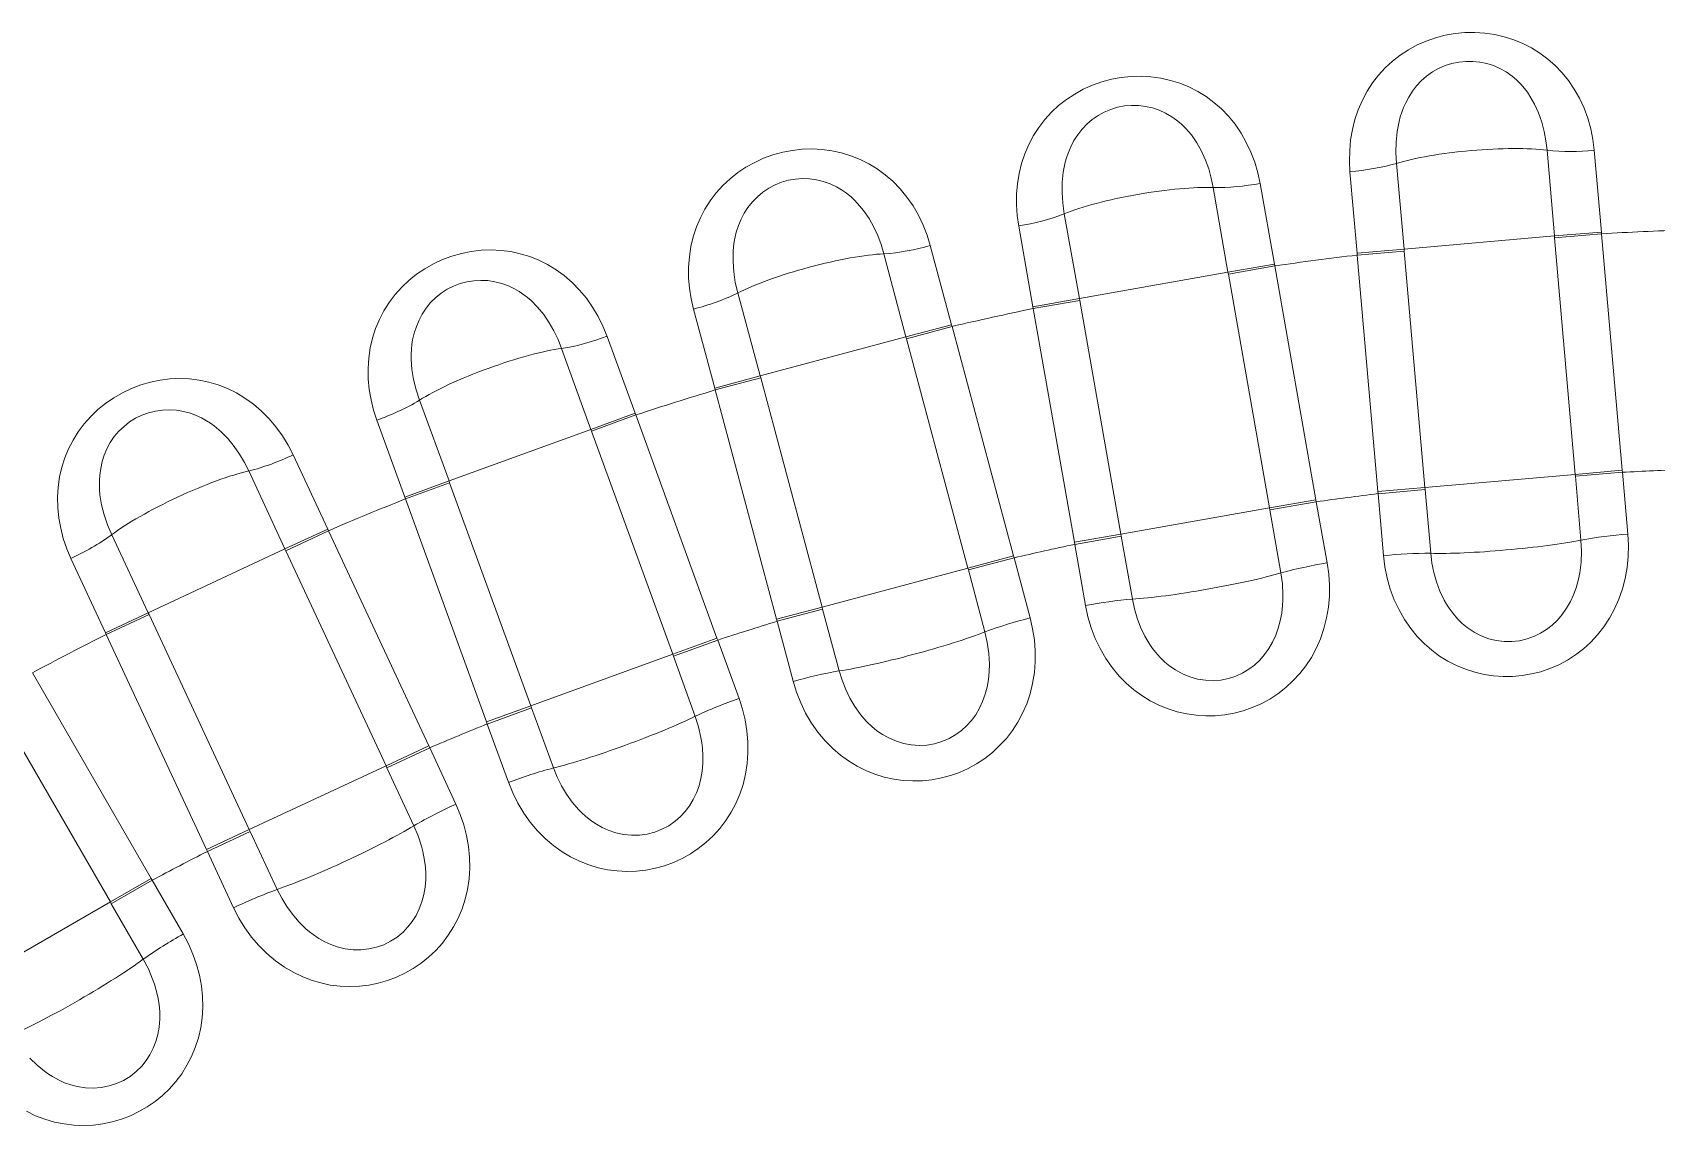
# Model space of a CAD drawing. Extents: x 407 to 892, y -26 to 445.
# Drawn here: x 768.59 to 782.16, y 188.6 to 197.73 of the extents above; entities that cross this region are included whole.
import ezdxf

# ---------------------------------------------------------------- set-up
doc = ezdxf.new("R2010")
doc.units = 0
doc.header["$LTSCALE"] = 7
doc.header["$MEASUREMENT"] = 0
doc.layers.add('8', color=251, linetype='CONTINUOUS', lineweight=15)

msp = doc.modelspace()

# ---------------------------------------------------------------- linework, layer by layer
at = {"layer": '8', "lineweight": 13, "ltscale": 0.01795}
for p, q in [((780.048, 195.925), (779.984, 196.64)), ((778.454, 196.439), (778.577, 195.731)), ((777.335, 195.512), (777.209, 196.219)), ((775.702, 195.885), (775.886, 195.191)), ((774.668, 194.865), (774.481, 195.558)), ((773.008, 195.094), (773.253, 194.418)), ((772.068, 193.987), (771.821, 194.661)), ((770.395, 194.071), (770.697, 193.419)), ((769.554, 192.886), (769.249, 193.536))]:
    msp.add_line(p, q, dxfattribs=at)
at = {"layer": '8', "lineweight": 13, "ltscale": 0.017949}
msp.add_line((781.243, 196.75), (781.304, 196.035), dxfattribs=at)
at = {"layer": '8', "lineweight": 13, "ltscale": 0.017124}
for p, q in [((781.637, 196.75), (781.697, 196.067)), ((778.846, 196.472), (778.965, 195.798))]:
    msp.add_line(p, q, dxfattribs=at)
at = {"layer": '8', "lineweight": 13, "ltscale": 0.017125}
for p, q in [((779.656, 195.889), (779.596, 196.571)), ((776.947, 195.442), (776.829, 196.117)), ((776.089, 195.953), (776.267, 195.291)), ((774.288, 194.761), (774.111, 195.423)), ((773.389, 195.195), (773.624, 194.552)), ((771.698, 193.851), (771.464, 194.494)), ((770.765, 194.205), (771.055, 193.584)), ((769.197, 192.718), (768.908, 193.339))]:
    msp.add_line(p, q, dxfattribs=at)
at = {"layer": '8', "lineweight": 13, "ltscale": 0.031529}
for p, q in [((781.304, 196.035), (780.048, 195.925)), ((775.886, 195.191), (774.668, 194.865)), ((781.479, 194.042), (780.222, 193.933)), ((778.924, 193.762), (777.682, 193.543)), ((776.404, 193.259), (775.186, 192.933)), ((773.937, 192.539), (772.752, 192.108)), ((771.542, 191.607), (770.399, 191.074)), ((769.238, 190.469), (768.145, 189.838))]:
    msp.add_line(p, q, dxfattribs=at)
at = {"layer": '8', "lineweight": 13, "ltscale": 0.009852}
for p, q in [((781.304, 196.035), (781.697, 196.067)), ((780.048, 195.925), (779.656, 195.889)), ((778.577, 195.731), (778.965, 195.798)), ((777.335, 195.512), (776.947, 195.442)), ((775.886, 195.191), (776.267, 195.291)), ((774.668, 194.865), (774.288, 194.761)), ((781.48, 194.026), (781.873, 194.059)), ((780.224, 193.916), (779.831, 193.88)), ((769.554, 192.886), (769.197, 192.718)), ((773.943, 192.523), (774.313, 192.657)), ((769.246, 190.454), (769.588, 190.651))]:
    msp.add_line(p, q, dxfattribs=at)
at = {"layer": '8', "lineweight": 13, "ltscale": 0.000417412}
for p, q in [((781.306, 196.018), (781.304, 196.035)), ((780.05, 195.908), (780.048, 195.925))]:
    msp.add_line(p, q, dxfattribs=at)
at = {"layer": '8', "lineweight": 13, "ltscale": 0.009853}
for p, q in [((781.306, 196.018), (781.698, 196.053)), ((780.05, 195.908), (779.657, 195.874)), ((778.58, 195.715), (778.968, 195.783)), ((777.338, 195.496), (776.95, 195.427)), ((775.89, 195.175), (776.271, 195.277)), ((774.672, 194.849), (774.292, 194.747)), ((773.258, 194.403), (773.629, 194.538)), ((781.479, 194.042), (781.871, 194.077)), ((772.073, 193.971), (771.703, 193.837)), ((780.222, 193.933), (779.83, 193.898)), ((778.924, 193.762), (779.312, 193.83)), ((778.927, 193.745), (779.315, 193.813)), ((770.704, 193.404), (771.061, 193.571)), ((777.682, 193.543), (777.294, 193.474)), ((777.685, 193.526), (777.297, 193.457)), ((776.404, 193.259), (776.784, 193.361)), ((776.408, 193.243), (776.789, 193.344)), ((769.561, 192.871), (769.204, 192.705)), ((775.186, 192.933), (774.805, 192.831)), ((775.19, 192.916), (774.81, 192.814)), ((773.937, 192.539), (774.307, 192.674)), ((772.752, 192.108), (772.381, 191.973)), ((772.758, 192.092), (772.387, 191.956)), ((771.542, 191.607), (771.899, 191.773)), ((771.549, 191.591), (771.907, 191.757)), ((770.399, 191.074), (770.042, 190.907)), ((770.406, 191.058), (770.049, 190.891)), ((769.238, 190.469), (769.579, 190.666))]:
    msp.add_line(p, q, dxfattribs=at)
at = {"layer": '8', "lineweight": 13, "ltscale": 0.049583}
for p, q in [((781.479, 194.042), (781.306, 196.018)), ((780.05, 195.908), (780.222, 193.933)), ((778.924, 193.762), (778.58, 195.715)), ((779.312, 193.83), (778.968, 195.783)), ((776.95, 195.427), (777.294, 193.474)), ((776.404, 193.259), (775.89, 195.175)), ((774.672, 194.849), (775.186, 192.933)), ((774.307, 192.674), (773.629, 194.538)), ((773.937, 192.539), (773.258, 194.403)), ((771.703, 193.837), (772.381, 191.973)), ((771.542, 191.607), (770.704, 193.404)), ((769.204, 192.705), (770.042, 190.907)), ((769.579, 190.666), (768.587, 192.384)), ((769.238, 190.469), (768.246, 192.187))]:
    msp.add_line(p, q, dxfattribs=at)
at = {"layer": '8', "lineweight": 13, "ltscale": 0.000371545}
msp.add_line((781.698, 196.053), (781.697, 196.067), dxfattribs=at)
at = {"layer": '8', "lineweight": 13, "ltscale": 0.049582}
for p, q in [((781.871, 194.077), (781.698, 196.053)), ((779.657, 195.874), (779.83, 193.898)), ((777.338, 195.496), (777.682, 193.543)), ((776.784, 193.361), (776.271, 195.277)), ((774.292, 194.747), (774.805, 192.831)), ((772.073, 193.971), (772.752, 192.108)), ((771.899, 191.773), (771.061, 193.571)), ((769.561, 192.871), (770.399, 191.074))]:
    msp.add_line(p, q, dxfattribs=at)
at = {"layer": '8', "lineweight": 13, "ltscale": 0.000371345}
msp.add_line((779.657, 195.874), (779.656, 195.889), dxfattribs=at)
at = {"layer": '8', "lineweight": 13, "ltscale": 0.03153}
for p, q in [((778.577, 195.731), (777.335, 195.512)), ((773.253, 194.418), (772.068, 193.987)), ((770.697, 193.419), (769.554, 192.886))]:
    msp.add_line(p, q, dxfattribs=at)
at = {"layer": '8', "lineweight": 13, "ltscale": 0.000416811}
msp.add_line((778.58, 195.715), (778.577, 195.731), dxfattribs=at)
at = {"layer": '8', "lineweight": 13, "ltscale": 0.000371291}
msp.add_line((778.968, 195.783), (778.965, 195.798), dxfattribs=at)
at = {"layer": '8', "lineweight": 13, "ltscale": 0.000371025}
msp.add_line((776.95, 195.427), (776.947, 195.442), dxfattribs=at)
at = {"layer": '8', "lineweight": 13, "ltscale": 0.000417696}
msp.add_line((777.338, 195.496), (777.335, 195.512), dxfattribs=at)
at = {"layer": '8', "lineweight": 13, "ltscale": 0.000371442}
msp.add_line((776.271, 195.277), (776.267, 195.291), dxfattribs=at)
at = {"layer": '8', "lineweight": 13, "ltscale": 0.000416948}
msp.add_line((775.89, 195.175), (775.886, 195.191), dxfattribs=at)
at = {"layer": '8', "lineweight": 13, "ltscale": 0.000370851}
msp.add_line((774.292, 194.747), (774.288, 194.761), dxfattribs=at)
at = {"layer": '8', "lineweight": 13, "ltscale": 0.000417146}
msp.add_line((774.672, 194.849), (774.668, 194.865), dxfattribs=at)
at = {"layer": '8', "lineweight": 13, "ltscale": 0.009851}
for p, q in [((773.253, 194.418), (773.624, 194.552)), ((772.068, 193.987), (771.698, 193.851)), ((770.697, 193.419), (771.055, 193.584))]:
    msp.add_line(p, q, dxfattribs=at)
at = {"layer": '8', "lineweight": 13, "ltscale": 0.00037076}
msp.add_line((773.629, 194.538), (773.624, 194.552), dxfattribs=at)
at = {"layer": '8', "lineweight": 13, "ltscale": 0.000417037}
msp.add_line((773.258, 194.403), (773.253, 194.418), dxfattribs=at)
at = {"layer": '8', "lineweight": 13, "ltscale": 0.000445666}
msp.add_line((781.873, 194.059), (781.871, 194.077), dxfattribs=at)
at = {"layer": '8', "lineweight": 13, "ltscale": 0.000417559}
msp.add_line((772.073, 193.971), (772.068, 193.987), dxfattribs=at)
at = {"layer": '8', "lineweight": 13, "ltscale": 0.000424319}
msp.add_line((780.222, 193.933), (780.224, 193.916), dxfattribs=at)
at = {"layer": '8', "lineweight": 13, "ltscale": 0.000424252}
msp.add_line((781.48, 194.026), (781.479, 194.042), dxfattribs=at)
at = {"layer": '8', "lineweight": 13, "ltscale": 0.013374}
for p, q in [((781.48, 194.026), (781.526, 193.493)), ((780.271, 193.383), (780.224, 193.916)), ((778.927, 193.745), (779.019, 193.218)), ((777.779, 192.999), (777.685, 193.526)), ((776.408, 193.243), (776.546, 192.726)), ((775.329, 192.4), (775.19, 192.916)), ((773.943, 192.523), (774.125, 192.02)), ((772.941, 191.589), (772.758, 192.092)), ((771.549, 191.591), (771.775, 191.106)), ((770.633, 190.574), (770.406, 191.058)), ((769.246, 190.454), (769.513, 189.991))]:
    msp.add_line(p, q, dxfattribs=at)
at = {"layer": '8', "lineweight": 13, "ltscale": 0.012961}
for p, q in [((781.873, 194.059), (781.918, 193.543)), ((779.315, 193.813), (779.406, 193.302)), ((779.876, 193.364), (779.831, 193.88)), ((777.387, 192.946), (777.297, 193.457)), ((776.789, 193.344), (776.924, 192.843)), ((774.943, 192.313), (774.81, 192.814)), ((772.565, 191.469), (772.387, 191.956)), ((771.907, 191.757), (772.126, 191.287)), ((770.268, 190.421), (770.049, 190.891)), ((769.588, 190.651), (769.847, 190.202))]:
    msp.add_line(p, q, dxfattribs=at)
at = {"layer": '8', "lineweight": 13, "ltscale": 0.000370693}
msp.add_line((771.703, 193.837), (771.698, 193.851), dxfattribs=at)
at = {"layer": '8', "lineweight": 13, "ltscale": 0.000445406}
msp.add_line((779.315, 193.813), (779.312, 193.83), dxfattribs=at)
at = {"layer": '8', "lineweight": 13, "ltscale": 0.0004458}
msp.add_line((779.83, 193.898), (779.831, 193.88), dxfattribs=at)
at = {"layer": '8', "lineweight": 13, "ltscale": 0.000424458}
msp.add_line((778.927, 193.745), (778.924, 193.762), dxfattribs=at)
at = {"layer": '8', "lineweight": 13, "ltscale": 0.000370987}
msp.add_line((771.061, 193.571), (771.055, 193.584), dxfattribs=at)
at = {"layer": '8', "lineweight": 13, "ltscale": 0.00042459}
msp.add_line((777.682, 193.543), (777.685, 193.526), dxfattribs=at)
at = {"layer": '8', "lineweight": 13, "ltscale": 0.000417123}
msp.add_line((770.704, 193.404), (770.697, 193.419), dxfattribs=at)
at = {"layer": '8', "lineweight": 13, "ltscale": 0.000445539}
msp.add_line((777.294, 193.474), (777.297, 193.457), dxfattribs=at)
at = {"layer": '8', "lineweight": 13, "ltscale": 0.000424713}
msp.add_line((776.408, 193.243), (776.404, 193.259), dxfattribs=at)
at = {"layer": '8', "lineweight": 13, "ltscale": 0.00044619}
msp.add_line((776.789, 193.344), (776.784, 193.361), dxfattribs=at)
at = {"layer": '8', "lineweight": 13, "ltscale": 0.000417768}
msp.add_line((769.561, 192.871), (769.554, 192.886), dxfattribs=at)
at = {"layer": '8', "lineweight": 13, "ltscale": 0.000424371}
msp.add_line((775.186, 192.933), (775.19, 192.916), dxfattribs=at)
at = {"layer": '8', "lineweight": 13, "ltscale": 0.000371403}
msp.add_line((769.204, 192.705), (769.197, 192.718), dxfattribs=at)
at = {"layer": '8', "lineweight": 13, "ltscale": 0.000445651}
msp.add_line((774.805, 192.831), (774.81, 192.814), dxfattribs=at)
at = {"layer": '8', "lineweight": 13, "ltscale": 0.000445521}
msp.add_line((774.313, 192.657), (774.307, 192.674), dxfattribs=at)
at = {"layer": '8', "lineweight": 13, "ltscale": 0.012962}
msp.add_line((774.313, 192.657), (774.491, 192.17), dxfattribs=at)
at = {"layer": '8', "lineweight": 13, "ltscale": 0.000424532}
msp.add_line((773.943, 192.523), (773.937, 192.539), dxfattribs=at)
at = {"layer": '8', "lineweight": 13, "ltscale": 0.000424794}
msp.add_line((772.752, 192.108), (772.758, 192.092), dxfattribs=at)
at = {"layer": '8', "lineweight": 13, "ltscale": 0.000445782}
msp.add_line((772.381, 191.973), (772.387, 191.956), dxfattribs=at)
at = {"layer": '8', "lineweight": 13, "ltscale": 0.000446113}
msp.add_line((771.907, 191.757), (771.899, 191.773), dxfattribs=at)
at = {"layer": '8', "lineweight": 13, "ltscale": 0.000424266}
msp.add_line((771.549, 191.591), (771.542, 191.607), dxfattribs=at)
at = {"layer": '8', "lineweight": 13, "ltscale": 0.000424589}
msp.add_line((770.399, 191.074), (770.406, 191.058), dxfattribs=at)
at = {"layer": '8', "lineweight": 13, "ltscale": 0.000445422}
msp.add_line((770.042, 190.907), (770.049, 190.891), dxfattribs=at)
at = {"layer": '8', "lineweight": 13, "ltscale": 0.000445997}
msp.add_line((769.588, 190.651), (769.579, 190.666), dxfattribs=at)
at = {"layer": '8', "lineweight": 13, "ltscale": 0.000424518}
msp.add_line((769.246, 190.454), (769.238, 190.469), dxfattribs=at)
at = {"layer": '8', "lineweight": 13}
for points in [[(779.596, 196.571), (779.592, 196.66), (779.594, 196.749), (779.602, 196.837), (779.617, 196.923), (779.638, 197.008), (779.666, 197.089), (779.7, 197.168), (779.74, 197.243), (779.785, 197.313), (779.835, 197.378), (779.891, 197.439), (779.951, 197.495), (780.016, 197.545), (780.085, 197.59), (780.158, 197.63), (780.234, 197.663), (780.312, 197.69), (780.393, 197.711), (780.475, 197.725), (780.557, 197.733), (780.641, 197.734), (780.724, 197.729), (780.806, 197.717), (780.886, 197.698), (780.965, 197.673), (781.041, 197.642), (781.114, 197.605), (781.184, 197.562), (781.25, 197.512), (781.312, 197.458), (781.369, 197.398), (781.421, 197.334), (781.471, 197.261), (781.515, 197.184), (781.552, 197.102), (781.583, 197.018), (781.608, 196.93), (781.626, 196.841), (781.637, 196.75)], [(779.984, 196.64), (779.979, 196.73), (779.981, 196.819), (779.99, 196.906), (780.006, 196.989), (780.017, 197.029), (780.03, 197.068), (780.044, 197.106), (780.06, 197.142), (780.087, 197.194), (780.119, 197.243), (780.153, 197.288), (780.192, 197.329), (780.237, 197.369), (780.286, 197.404), (780.337, 197.433), (780.391, 197.457), (780.448, 197.475), (780.505, 197.487), (780.564, 197.493), (780.623, 197.493), (780.681, 197.487), (780.739, 197.475), (780.795, 197.457), (780.849, 197.433), (780.902, 197.404), (780.951, 197.369), (780.988, 197.338), (781.023, 197.303), (781.056, 197.265), (781.079, 197.235), (781.1, 197.203), (781.139, 197.135), (781.172, 197.062), (781.199, 196.984), (781.219, 196.908), (781.234, 196.83), (781.243, 196.75)], [(776.829, 196.117), (776.816, 196.205), (776.81, 196.293), (776.811, 196.382), (776.818, 196.469), (776.832, 196.555), (776.852, 196.639), (776.879, 196.72), (776.913, 196.799), (776.952, 196.872), (776.996, 196.941), (777.046, 197.007), (777.102, 197.068), (777.162, 197.124), (777.227, 197.175), (777.296, 197.22), (777.368, 197.26), (777.444, 197.294), (777.523, 197.321), (777.603, 197.343), (777.685, 197.358), (777.768, 197.366), (777.851, 197.368), (777.933, 197.363), (778.016, 197.352), (778.096, 197.334), (778.175, 197.31), (778.251, 197.279), (778.324, 197.242), (778.394, 197.199), (778.46, 197.15), (778.522, 197.095), (778.58, 197.036), (778.636, 196.967), (778.686, 196.894), (778.73, 196.816), (778.769, 196.735), (778.801, 196.65), (778.827, 196.562), (778.846, 196.472)], [(777.209, 196.219), (777.196, 196.308), (777.19, 196.397), (777.192, 196.484), (777.201, 196.568), (777.208, 196.609), (777.217, 196.65), (777.228, 196.688), (777.241, 196.726), (777.263, 196.78), (777.29, 196.831), (777.321, 196.879), (777.356, 196.923), (777.397, 196.967), (777.443, 197.006), (777.492, 197.04), (777.543, 197.068), (777.598, 197.091), (777.654, 197.109), (777.712, 197.12), (777.771, 197.125), (777.829, 197.124), (777.888, 197.117), (777.945, 197.104), (778.002, 197.085), (778.056, 197.06), (778.108, 197.03), (778.148, 197.002), (778.186, 196.97), (778.222, 196.935), (778.247, 196.907), (778.272, 196.878), (778.316, 196.813), (778.356, 196.743), (778.389, 196.668), (778.416, 196.594), (778.437, 196.517), (778.454, 196.439)], [(774.111, 195.423), (774.091, 195.51), (774.078, 195.597), (774.07, 195.685), (774.07, 195.773), (774.076, 195.86), (774.089, 195.945), (774.109, 196.028), (774.135, 196.11), (774.168, 196.186), (774.206, 196.259), (774.25, 196.328), (774.3, 196.394), (774.355, 196.455), (774.416, 196.511), (774.48, 196.563), (774.549, 196.608), (774.622, 196.649), (774.697, 196.683), (774.775, 196.712), (774.856, 196.734), (774.937, 196.749), (775.02, 196.758), (775.103, 196.761), (775.186, 196.757), (775.267, 196.746), (775.348, 196.728), (775.426, 196.704), (775.503, 196.674), (775.576, 196.637), (775.646, 196.594), (775.713, 196.545), (775.776, 196.491), (775.837, 196.428), (775.894, 196.359), (775.945, 196.285), (775.99, 196.207), (776.029, 196.125), (776.062, 196.04), (776.089, 195.953)], [(774.481, 195.558), (774.46, 195.646), (774.447, 195.734), (774.441, 195.82), (774.442, 195.905), (774.446, 195.947), (774.451, 195.987), (774.459, 196.027), (774.468, 196.065), (774.486, 196.121), (774.509, 196.175), (774.535, 196.225), (774.566, 196.272), (774.603, 196.319), (774.645, 196.362), (774.691, 196.4), (774.74, 196.433), (774.792, 196.461), (774.847, 196.483), (774.904, 196.499), (774.962, 196.509), (775.02, 196.513), (775.079, 196.511), (775.138, 196.503), (775.195, 196.489), (775.252, 196.47), (775.306, 196.444), (775.348, 196.419), (775.389, 196.391), (775.427, 196.36), (775.455, 196.334), (775.482, 196.306), (775.532, 196.246), (775.578, 196.18), (775.618, 196.108), (775.65, 196.037), (775.678, 195.962), (775.702, 195.885)], [(771.464, 194.494), (771.437, 194.579), (771.416, 194.665), (771.401, 194.752), (771.393, 194.84), (771.391, 194.927), (771.397, 195.013), (771.409, 195.098), (771.429, 195.181), (771.454, 195.26), (771.486, 195.336), (771.524, 195.409), (771.568, 195.478), (771.618, 195.544), (771.673, 195.605), (771.733, 195.662), (771.797, 195.714), (771.866, 195.76), (771.938, 195.801), (772.014, 195.836), (772.092, 195.865), (772.172, 195.888), (772.253, 195.904), (772.336, 195.914), (772.419, 195.917), (772.501, 195.913), (772.583, 195.903), (772.663, 195.886), (772.742, 195.862), (772.818, 195.832), (772.892, 195.795), (772.962, 195.752), (773.029, 195.704), (773.096, 195.646), (773.159, 195.582), (773.216, 195.514), (773.268, 195.44), (773.314, 195.362), (773.354, 195.28), (773.389, 195.195)], [(771.821, 194.661), (771.793, 194.747), (771.772, 194.834), (771.758, 194.919), (771.752, 195.004), (771.752, 195.046), (771.754, 195.087), (771.758, 195.127), (771.764, 195.166), (771.777, 195.223), (771.795, 195.278), (771.817, 195.331), (771.843, 195.38), (771.877, 195.431), (771.914, 195.477), (771.957, 195.519), (772.003, 195.556), (772.052, 195.588), (772.105, 195.615), (772.16, 195.636), (772.217, 195.651), (772.275, 195.66), (772.334, 195.663), (772.393, 195.661), (772.451, 195.652), (772.509, 195.637), (772.566, 195.616), (772.61, 195.595), (772.653, 195.571), (772.694, 195.543), (772.724, 195.519), (772.753, 195.494), (772.808, 195.439), (772.859, 195.377), (772.906, 195.308), (772.944, 195.24), (772.979, 195.168), (773.008, 195.094)], [(768.908, 193.339), (768.874, 193.421), (768.845, 193.505), (768.823, 193.591), (768.807, 193.677), (768.798, 193.763), (768.796, 193.85), (768.801, 193.935), (768.813, 194.02), (768.832, 194.101), (768.857, 194.179), (768.888, 194.255), (768.926, 194.328), (768.97, 194.398), (769.019, 194.464), (769.074, 194.526), (769.134, 194.583), (769.198, 194.635), (769.267, 194.682), (769.339, 194.724), (769.414, 194.759), (769.492, 194.789), (769.572, 194.812), (769.653, 194.829), (769.735, 194.839), (769.817, 194.843), (769.9, 194.84), (769.981, 194.83), (770.062, 194.813), (770.14, 194.789), (770.217, 194.759), (770.291, 194.723), (770.362, 194.68), (770.434, 194.628), (770.501, 194.571), (770.564, 194.507), (770.622, 194.438), (770.675, 194.364), (770.723, 194.286), (770.765, 194.205)], [(769.249, 193.536), (769.214, 193.619), (769.185, 193.704), (769.164, 193.788), (769.151, 193.872), (769.147, 193.913), (769.146, 193.954), (769.146, 193.994), (769.149, 194.034), (769.157, 194.092), (769.169, 194.149), (769.187, 194.203), (769.209, 194.255), (769.237, 194.308), (769.271, 194.357), (769.31, 194.402), (769.352, 194.443), (769.399, 194.48), (769.449, 194.511), (769.502, 194.537), (769.557, 194.557), (769.614, 194.571), (769.673, 194.579), (769.732, 194.582), (769.791, 194.578), (769.85, 194.568), (769.908, 194.552), (769.954, 194.535), (769.999, 194.515), (770.042, 194.49), (770.074, 194.47), (770.105, 194.448), (770.165, 194.397), (770.221, 194.339), (770.273, 194.275), (770.318, 194.211), (770.358, 194.142), (770.395, 194.071)], [(781.918, 193.543), (781.923, 193.449), (781.921, 193.356), (781.912, 193.264), (781.896, 193.173), (781.873, 193.085), (781.844, 192.999), (781.808, 192.917), (781.765, 192.839), (781.718, 192.768), (781.666, 192.702), (781.609, 192.641), (781.548, 192.585), (781.482, 192.534), (781.413, 192.49), (781.341, 192.451), (781.266, 192.419), (781.19, 192.393), (781.113, 192.374), (781.034, 192.36), (780.955, 192.353), (780.876, 192.352), (780.796, 192.358), (780.717, 192.37), (780.639, 192.388), (780.562, 192.413), (780.487, 192.444), (780.415, 192.481), (780.345, 192.524), (780.279, 192.573), (780.216, 192.628), (780.158, 192.688), (780.105, 192.753), (780.052, 192.829), (780.006, 192.909), (779.966, 192.994), (779.933, 193.083), (779.907, 193.175), (779.888, 193.269), (779.876, 193.364)], [(781.526, 193.493), (781.53, 193.4), (781.527, 193.309), (781.523, 193.264), (781.516, 193.22), (781.503, 193.156), (781.486, 193.094), (781.464, 193.035), (781.439, 192.98), (781.406, 192.924), (781.37, 192.872), (781.33, 192.825), (781.286, 192.783), (781.239, 192.746), (781.189, 192.715), (781.137, 192.689), (781.076, 192.667), (781.013, 192.652), (780.949, 192.645), (780.884, 192.645), (780.819, 192.654), (780.756, 192.669), (780.693, 192.693), (780.633, 192.724), (780.576, 192.762), (780.534, 192.797), (780.495, 192.836), (780.458, 192.878), (780.424, 192.925), (780.403, 192.958), (780.383, 192.992), (780.348, 193.066), (780.319, 193.144), (780.297, 193.221), (780.281, 193.301), (780.271, 193.383)], [(779.406, 193.302), (779.419, 193.209), (779.425, 193.117), (779.424, 193.024), (779.416, 192.932), (779.401, 192.842), (779.379, 192.754), (779.35, 192.669), (779.314, 192.588), (779.274, 192.513), (779.228, 192.443), (779.177, 192.377), (779.12, 192.316), (779.059, 192.26), (778.994, 192.209), (778.926, 192.164), (778.853, 192.125), (778.78, 192.093), (778.705, 192.067), (778.628, 192.047), (778.55, 192.033), (778.471, 192.025), (778.391, 192.024), (778.311, 192.029), (778.232, 192.04), (778.153, 192.058), (778.076, 192.083), (778, 192.113), (777.927, 192.15), (777.857, 192.193), (777.79, 192.242), (777.727, 192.297), (777.668, 192.357), (777.609, 192.428), (777.556, 192.504), (777.509, 192.586), (777.468, 192.671), (777.434, 192.76), (777.407, 192.852), (777.387, 192.946)], [(779.019, 193.218), (779.032, 193.126), (779.036, 193.035), (779.036, 192.99), (779.033, 192.946), (779.026, 192.881), (779.014, 192.818), (778.997, 192.757), (778.977, 192.699), (778.95, 192.641), (778.918, 192.586), (778.882, 192.536), (778.842, 192.49), (778.799, 192.449), (778.752, 192.414), (778.702, 192.384), (778.643, 192.356), (778.581, 192.336), (778.518, 192.323), (778.453, 192.318), (778.388, 192.321), (778.323, 192.331), (778.259, 192.349), (778.197, 192.374), (778.137, 192.408), (778.092, 192.438), (778.049, 192.474), (778.009, 192.513), (777.971, 192.556), (777.947, 192.587), (777.924, 192.62), (777.883, 192.69), (777.847, 192.766), (777.819, 192.841), (777.796, 192.919), (777.779, 192.999)], [(776.924, 192.843), (776.944, 192.752), (776.959, 192.66), (776.966, 192.568), (776.966, 192.476), (776.959, 192.385), (776.944, 192.295), (776.923, 192.208), (776.895, 192.124), (776.861, 192.046), (776.821, 191.972), (776.776, 191.902), (776.725, 191.836), (776.669, 191.775), (776.609, 191.719), (776.544, 191.668), (776.476, 191.623), (776.406, 191.585), (776.333, 191.552), (776.258, 191.525), (776.182, 191.505), (776.103, 191.49), (776.024, 191.482), (775.944, 191.48), (775.864, 191.484), (775.784, 191.495), (775.705, 191.513), (775.627, 191.537), (775.551, 191.567), (775.477, 191.604), (775.406, 191.647), (775.339, 191.696), (775.275, 191.751), (775.21, 191.816), (775.15, 191.888), (775.096, 191.964), (775.048, 192.046), (775.007, 192.132), (774.972, 192.221), (774.943, 192.313)], [(776.546, 192.726), (776.566, 192.636), (776.579, 192.545), (776.582, 192.5), (776.583, 192.456), (776.582, 192.391), (776.575, 192.327), (776.564, 192.265), (776.549, 192.206), (776.527, 192.145), (776.5, 192.087), (776.469, 192.034), (776.433, 191.985), (776.393, 191.941), (776.349, 191.902), (776.303, 191.867), (776.246, 191.835), (776.186, 191.809), (776.124, 191.791), (776.061, 191.78), (775.996, 191.777), (775.93, 191.781), (775.865, 191.794), (775.8, 191.814), (775.737, 191.842), (775.69, 191.869), (775.644, 191.9), (775.601, 191.935), (775.559, 191.975), (775.532, 192.004), (775.507, 192.035), (775.46, 192.101), (775.418, 192.173), (775.383, 192.245), (775.353, 192.321), (775.329, 192.4)], [(774.491, 192.17), (774.52, 192.081), (774.542, 191.991), (774.557, 191.899), (774.565, 191.808), (774.566, 191.716), (774.559, 191.626), (774.546, 191.537), (774.525, 191.451), (774.498, 191.37), (774.465, 191.293), (774.426, 191.219), (774.381, 191.149), (774.331, 191.083), (774.275, 191.022), (774.215, 190.966), (774.151, 190.916), (774.085, 190.871), (774.015, 190.832), (773.943, 190.799), (773.868, 190.772), (773.792, 190.751), (773.713, 190.735), (773.634, 190.726), (773.554, 190.724), (773.473, 190.728), (773.393, 190.738), (773.313, 190.755), (773.235, 190.779), (773.158, 190.809), (773.084, 190.846), (773.012, 190.889), (772.944, 190.938), (772.873, 190.997), (772.808, 191.063), (772.747, 191.135), (772.692, 191.212), (772.643, 191.294), (772.601, 191.38), (772.565, 191.469)], [(774.125, 192.02), (774.153, 191.932), (774.173, 191.843), (774.181, 191.799), (774.186, 191.755), (774.19, 191.689), (774.189, 191.625), (774.183, 191.563), (774.173, 191.502), (774.157, 191.44), (774.135, 191.38), (774.108, 191.324), (774.077, 191.273), (774.041, 191.225), (774.001, 191.182), (773.957, 191.144), (773.904, 191.106), (773.847, 191.076), (773.787, 191.052), (773.724, 191.036), (773.659, 191.027), (773.594, 191.026), (773.528, 191.032), (773.462, 191.047), (773.397, 191.069), (773.347, 191.091), (773.299, 191.119), (773.252, 191.15), (773.207, 191.186), (773.178, 191.213), (773.15, 191.241), (773.097, 191.303), (773.049, 191.371), (773.008, 191.44), (772.972, 191.513), (772.941, 191.589)], [(772.126, 191.287), (772.162, 191.201), (772.192, 191.113), (772.215, 191.023), (772.231, 190.933), (772.24, 190.842), (772.242, 190.751), (772.236, 190.662), (772.222, 190.574), (772.203, 190.491), (772.177, 190.411), (772.144, 190.334), (772.106, 190.261), (772.061, 190.191), (772.012, 190.125), (771.957, 190.064), (771.897, 190.008), (771.835, 189.958), (771.769, 189.913), (771.7, 189.874), (771.628, 189.84), (771.553, 189.812), (771.477, 189.79), (771.398, 189.774), (771.319, 189.765), (771.238, 189.762), (771.157, 189.765), (771.076, 189.775), (770.996, 189.792), (770.917, 189.816), (770.84, 189.846), (770.765, 189.882), (770.692, 189.925), (770.617, 189.978), (770.546, 190.038), (770.479, 190.104), (770.418, 190.176), (770.362, 190.254), (770.312, 190.335), (770.268, 190.421)], [(771.775, 191.106), (771.81, 191.021), (771.838, 190.934), (771.849, 190.89), (771.858, 190.847), (771.868, 190.782), (771.873, 190.718), (771.873, 190.655), (771.868, 190.594), (771.857, 190.53), (771.84, 190.469), (771.819, 190.412), (771.792, 190.357), (771.76, 190.307), (771.724, 190.26), (771.684, 190.218), (771.634, 190.176), (771.58, 190.141), (771.522, 190.112), (771.461, 190.09), (771.397, 190.076), (771.332, 190.069), (771.266, 190.07), (771.199, 190.078), (771.132, 190.095), (771.081, 190.113), (771.03, 190.136), (770.981, 190.164), (770.933, 190.196), (770.902, 190.219), (770.871, 190.245), (770.813, 190.302), (770.759, 190.366), (770.713, 190.431), (770.67, 190.501), (770.633, 190.574)], [(769.847, 190.202), (769.891, 190.119), (769.928, 190.034), (769.959, 189.947), (769.983, 189.858), (770, 189.768), (770.009, 189.678), (770.011, 189.588), (770.005, 189.5), (769.993, 189.416), (769.974, 189.334), (769.948, 189.254), (769.916, 189.177), (769.878, 189.104), (769.834, 189.034), (769.785, 188.969), (769.731, 188.907), (769.673, 188.852), (769.611, 188.802), (769.546, 188.757), (769.477, 188.717), (769.405, 188.682), (769.331, 188.654), (769.254, 188.631), (769.176, 188.615), (769.096, 188.605), (769.015, 188.601), (768.933, 188.604), (768.852, 188.614), (768.771, 188.63), (768.691, 188.653), (768.613, 188.683), (768.537, 188.72)], [(769.513, 189.991), (769.556, 189.909), (769.591, 189.825), (769.606, 189.782), (769.619, 189.74), (769.634, 189.676), (769.645, 189.613), (769.65, 189.55), (769.65, 189.489), (769.645, 189.424), (769.634, 189.362), (769.617, 189.303), (769.595, 189.246), (769.568, 189.193), (769.536, 189.144), (769.5, 189.098), (769.454, 189.052), (769.403, 189.012), (769.348, 188.978), (769.289, 188.952), (769.227, 188.932), (769.162, 188.919), (769.096, 188.914), (769.029, 188.917), (768.961, 188.927), (768.908, 188.941), (768.856, 188.959), (768.804, 188.983), (768.754, 189.01), (768.721, 189.031), (768.688, 189.054), (768.625, 189.106), (768.566, 189.165)]]:
    msp.add_lwpolyline(points, dxfattribs=at)
for centre, radius, start, end in [((779.452, 198.552), 1.985, 274.1767, 285.5588), ((781.435, 198.725), 1.985, 264.4411, 275.8233), ((778.473, 198.423), 1.985, 269.4411, 280.8233), ((776.512, 198.077), 1.985, 279.1767, 290.5589), ((783.417, 164.648), 31.452, 91.867, 93.133), ((775.548, 197.863), 1.985, 274.4411, 285.8233), ((783.417, 164.648), 31.452, 96.867, 98.133), ((773.625, 197.348), 1.985, 284.1767, 295.5589), ((783.417, 164.648), 31.452, 101.867, 103.133), ((772.683, 197.051), 1.985, 279.4411, 290.8233), ((783.417, 164.648), 31.452, 106.867, 108.133), ((770.812, 196.37), 1.985, 289.1767, 300.5589), ((769.9, 195.992), 1.985, 284.4411, 295.8233), ((783.417, 164.648), 29.452, 91.9938, 93.0062), ((783.417, 164.648), 31.452, 111.867, 113.133), ((783.417, 164.648), 29.452, 96.9938, 98.0062), ((768.095, 195.151), 1.985, 294.1767, 305.5589), ((782.222, 189.543), 4.011, 94.3382, 99.9895), ((783.417, 164.648), 29.452, 101.9938, 103.0062), ((780.272, 189.372), 4.011, 90.0105, 95.6619), ((780.057, 189.344), 4.011, 99.3382, 104.9895), ((778.129, 189.004), 4.011, 95.0105, 100.6619), ((777.917, 188.957), 4.011, 104.3382, 109.9895), ((783.417, 164.648), 31.452, 116.867, 118.133), ((783.417, 164.648), 29.452, 106.9938, 108.0062), ((776.026, 188.45), 4.011, 100.0105, 105.6619), ((775.819, 188.385), 4.011, 109.3382, 114.9895), ((783.417, 164.648), 29.452, 111.9938, 113.0062), ((773.98, 187.715), 4.011, 105.0105, 110.6619), ((773.779, 187.632), 4.011, 114.3382, 119.9895), ((783.417, 164.648), 29.452, 116.9938, 118.0062), ((772.005, 186.805), 4.011, 110.0105, 115.6618), ((771.813, 186.705), 4.011, 119.3382, 124.9895)]:
    msp.add_arc(centre, radius, start, end, dxfattribs=at)
for centre, major_axis, ratio, start_param, end_param in [((780.621, 196.611), (0.797, 0.07), 0.171335, 0.660114, 2.481479), ((777.846, 196.246), (0.788, 0.139), 0.171335, 0.660114, 2.481479), ((775.113, 195.64), (0.773, 0.207), 0.171335, 0.660114, 2.481479), ((772.443, 194.799), (0.752, 0.274), 0.171335, 0.660114, 2.481479), ((769.857, 193.727), (0.725, 0.338), 0.171335, 0.660114, 2.481479), ((780.895, 193.481), (0.797, 0.07), 0.08912, 3.80602, 5.618757), ((778.391, 193.152), (0.788, 0.139), 0.08912, 3.80602, 5.618757), ((775.926, 192.605), (0.773, 0.207), 0.08912, 3.80602, 5.618757), ((773.518, 191.846), (0.752, 0.274), 0.08912, 3.80602, 5.618757), ((771.185, 190.88), (0.725, 0.338), 0.08912, 3.80602, 5.618757), ((768.945, 189.714), (0.693, 0.4), 0.08912, 3.80602, 5.618757)]:
    msp.add_ellipse(centre, major_axis=major_axis, ratio=ratio, start_param=start_param, end_param=end_param, dxfattribs=at)

doc.saveas('drawing.dxf')
